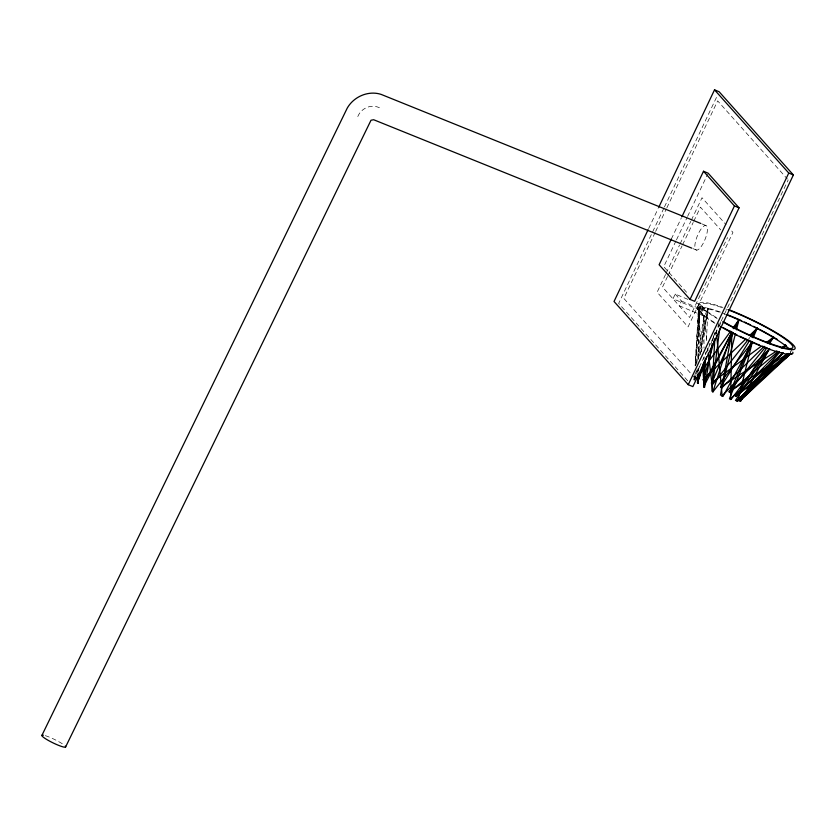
<?xml version="1.0" encoding="UTF-8"?>
<svg xmlns="http://www.w3.org/2000/svg" width="837" height="837" viewBox="0 0 837 837"><rect width="100%" height="100%" fill="white"/><g stroke="black" fill="none" stroke-linecap="round" stroke-linejoin="round"><path stroke-width="0.63" stroke-dasharray="4.18 3.14" d="M698.267 358.351L698.382 310.077L701.511 351.341M698.184 370.896L698.257 368.311M698.487 359.261L699.805 307.545L695.212 365.633M697.828 372.768L697.943 368.855M698.267 358.414L699.805 307.545L696.154 364.723M705.696 354.794L705.821 352.231M706.397 340.649L707.997 308.476L697.524 360.81M694.448 380.239L694.815 373.741M695.254 365.947L698.382 310.077L695.16 365.549M715.028 335.281L715.175 332.676M695.16 380.322L695.578 373.825M700.569 354.742L703.959 315.706L706.993 341.58M720.27 324.369L720.605 321.785M694.218 379.935L695.191 373.511M696.562 364.524L703.959 315.706L704.011 348.098M698.508 370.896L699.282 365.8M701.416 351.781L707.997 308.476L699.282 357.148M712.789 340.188L713.689 335.072M695.39 378.92L696.991 369.954M693.695 379.946L694.972 373.564M715.991 333.984L719.035 322.737M706.941 352L709.609 343.348M711.147 343.484L714.965 332.415M694.919 374.599L696.468 371.032M648.644 228.585L658.133 208.601M663.877 208.172L618.658 303.412L687.7 380.804M664.432 206.99L716.922 96.464M655.109 232.581L623.837 298.432L694.386 377.508L788.192 179.934M655.664 231.399L666.273 209.062M666.838 207.879L717.654 100.869L787.335 178.972M671.326 239.037L681.308 217.997M675.94 240.962L663.741 266.668L686.936 292.668M676.505 239.79L687.041 217.589M687.596 216.417L707.579 174.347M665.551 274.515L657.129 292.239L688.066 326.901L732.94 232.393L731.214 230.468M666.106 273.333L679.571 244.979M680.136 243.797L690.787 221.355M691.352 220.173L702.013 197.731L726.066 224.693M667.528 276.503L662.506 287.081L689.615 317.464L727.562 237.551M668.093 275.331L682.04 245.952M682.594 244.77L693.203 222.443M693.758 221.271L700.454 207.168L720.783 229.955M687.92 299.364L675.218 294.08L672.969 298.809L698.225 309.303L700.632 311.992L702.871 307.273L700.464 304.574L694.856 302.241M675.218 294.08L681.402 301.017L679.152 305.735L704.409 316.24L706.658 311.51C705.12 307.974 700.182 307.849 699.429 303.915A52.867 7.627 25.4 0 1 722.938 307.451M697.242 308.142L699.491 303.412M698.225 309.303L700.464 304.574M704.409 316.24L701.333 312.787L698.487 311.102L700.736 306.384L702.871 307.273M699.491 309.209L701.741 304.48M699.198 311.898L701.448 307.179L701.919 307.671A52.867 7.627 25.4 0 0 705.581 310.809L707.129 311.981A52.867 7.627 25.4 0 0 717.152 318.583M701.333 312.787L703.582 308.058M790.588 352.21L792.273 348.663M748.309 339.466L749.91 337.437M702.034 223.939L705.664 225.415M693.015 248.652L696.646 250.117M681.402 301.017L706.658 311.51M698.487 311.102L700.632 311.992M707.746 348.046L708.05 350.63M716.263 330.071L716.608 333.963M704.022 357.158L704.032 359.753M357.797 116.542A15.694 14.689 -41.7 0 1 379.381 107.743M45.334 735.692A13.214 1.862 26 0 1 64.072 745.014M719.81 326.189A52.867 7.627 25.4 0 1 718.125 325.216M714.903 323.312A52.867 7.627 25.4 0 1 704.89 316.71L703.331 315.539A52.867 7.627 25.4 0 1 699.669 312.389L697.179 308.644A52.867 7.627 25.4 0 1 720.688 312.18M720.186 325.938A50.377 7.271 25.4 0 1 718.606 325.018M714.16 322.318A50.377 7.271 25.4 0 1 720.218 312.483M722.666 313.352A50.377 7.271 25.4 0 1 725.208 314.293M790.651 351.728A50.377 7.271 25.4 0 1 790.348 352.597M716.399 317.6A50.377 7.271 25.4 0 1 722.457 307.754M725.752 308.937A50.377 7.271 25.4 0 1 727.447 309.564M699.094 307.189L700.517 307.89L699.157 307.189M703.247 315.35L704.67 316.051L703.247 315.35M707.317 308.121L708.719 308.811L707.317 308.121M697.702 309.721L699.104 310.412L697.776 309.732M701.092 246.695A13.214 4.216 -68 0 0 706.648 225.906A13.214 4.216 -68 0 0 695.725 240.69A13.214 4.216 -68 0 0 701.092 246.695"/><path stroke-width="1.26" d="M698.215 383.147L698.236 374.013M730.649 399.552L731.81 332.519L703.593 386.893M697.985 378.659L698.089 374.777M697.514 383.2L697.786 374.076M704.409 380.532L705.497 358.654M711.879 391.193L714.808 339.184M698.089 383.367L698.989 372.957M712.716 383.796L719.778 328.24M697.347 378.533L697.932 374.714M704.555 387.447L712.13 344.017M720.437 395.221L731.81 332.519L712.894 391.883L752.264 342.218L737.721 401.467M721.672 387.95L735.461 333.607M736.424 329.809L738.987 319.703L732.93 328.052M703.457 380.207L714.631 338.975M697.441 382.896L703.907 361.887M698.843 379.14L706.48 357.001M729.425 398.757L752.264 342.218L722.969 396.466M729.916 392.375L751.595 341.36M753.101 337.803L757.129 328.313L749.649 335.417M711.586 383.315L733.296 332.906M735.367 328.104L738.987 319.703L733.955 328.774M648.089 229.767L614.034 301.487L688.255 384.685L692.879 386.61L793.382 174.964L719.15 91.767L714.526 89.841L658.698 207.419M671.326 239.037L659.117 264.743L690.044 299.416L694.668 301.33L739.061 207.848L708.133 173.175L703.509 171.25L681.862 216.835M690.044 299.416L734.436 205.923L703.509 171.25M688.255 384.685L788.757 173.039L714.526 89.841M41.85 735.503L347.188 108.224C353.664 96.673 368.343 90.239 381.097 94.382L700.82 223.458M65.673 746.813L371.021 120.225L373.668 119.733L691.812 248.16M740.714 401.31L769.349 349.029L721.839 395.995M705.026 380.95L732.072 332.174M720.521 387.385L749.68 340.345M751.71 337.06L757.129 328.313L750.716 336.422M736.236 396.414L766.577 348.223M769.329 343.85L773.472 337.269L766.211 342.615M735.461 400.473L769.349 349.029L731.004 399.49M696.583 378.125L730.659 331.18M712.998 384.089L747.504 340.481M728.943 391.81L765.217 347.376M768.523 343.337L773.472 337.269L767.906 342.72M739.667 399.458L779.707 352.157M783.034 348.213L785.545 345.252L781.203 348.056M740.159 399.427L782.794 353.099L730.063 399.176M738.726 400.588L782.794 353.099L736.937 401.059M735.566 395.943L779.184 351.707M782.815 348.025L785.545 345.252L782.543 347.773M721.578 388.075L764.202 346.351M739.699 401.049L788.768 353.737M702.85 379.831L745.903 338.964M739.887 400.933L790.588 353.81L736.121 396.089M739.406 399.144L788.705 353.685M738.726 399.082L790.588 353.81L736.33 400.954M729.466 392.312L777.531 351.979M735.482 396.173L788.548 353.476M711.251 383.022L761.021 346.424M729.226 391.81L787.178 353.915M720.5 387.228L776.872 350.849M739.51 319.86L738.297 319.347L739.479 320.027M782.292 352.775L783.516 353.434L782.103 352.806M773.817 337.541L772.75 336.934L773.838 337.342M788.757 173.039L793.382 174.964M734.436 205.923L739.061 207.848M785.462 345.095C783.578 344.436 787.24 346.288 785.828 345.273M757.056 328.146L756.428 327.958L757.025 328.386M790.494 353.643L791.3 354.124L790.013 353.622M731.946 332.456L731.109 332.174L732.406 332.718M708.353 353.214L712.894 392.03M716.723 335.26L722.164 396.278M702.588 365.518L704.252 387.437M704.032 362.348L704.074 386.956M65.265 746.081A13.214 1.862 26 0 1 52.218 742.482A13.214 1.862 26 0 1 43.44 735.221M792.785 352.178A52.867 7.627 25.4 0 1 770.249 349.531A52.867 7.627 25.4 0 1 720.657 326.671M726.976 314.534A52.867 7.627 25.4 0 1 731.705 316.438M732.668 316.836A52.867 7.627 25.4 0 1 737.575 318.928M738.569 319.357A52.867 7.627 25.4 0 1 741.551 320.686M744.564 322.057A52.867 7.627 25.4 0 1 746.562 322.988M747.567 323.459A52.867 7.627 25.4 0 1 750.559 324.892M753.541 326.346A52.867 7.627 25.4 0 1 758.416 328.805M759.379 329.297A52.867 7.627 25.4 0 1 762.214 330.782M763.145 331.285A52.867 7.627 25.4 0 1 766.786 333.262M767.675 333.754A52.867 7.627 25.4 0 1 769.423 334.737M770.281 335.218A52.867 7.627 25.4 0 1 775.177 338.106M775.951 338.577A52.867 7.627 25.4 0 1 777.458 339.508M767.424 348.056A50.377 7.271 25.4 0 1 762.266 346.11M759.577 345.043A50.377 7.271 25.4 0 1 757.757 344.3M756.836 343.923A50.377 7.271 25.4 0 1 748.362 340.251M747.41 339.822A50.377 7.271 25.4 0 1 739.782 336.254M736.947 334.863A50.377 7.271 25.4 0 1 734.143 333.461M733.222 332.99A50.377 7.271 25.4 0 1 731.392 332.048M730.481 331.578A50.377 7.271 25.4 0 1 723.471 327.801M726.066 314.618A50.377 7.271 25.4 0 1 789.103 349.019M729.215 309.816A52.867 7.627 25.4 0 1 795.024 348.694A52.867 7.627 25.4 0 1 722.906 321.952M728.316 309.899A50.377 7.271 25.4 0 1 792.806 347.554A50.377 7.271 25.4 0 1 723.241 321.68M768.638 348.684L770.061 349.374L768.638 348.684M751.574 341.873L752.986 342.553L751.647 341.873"/></g></svg>
